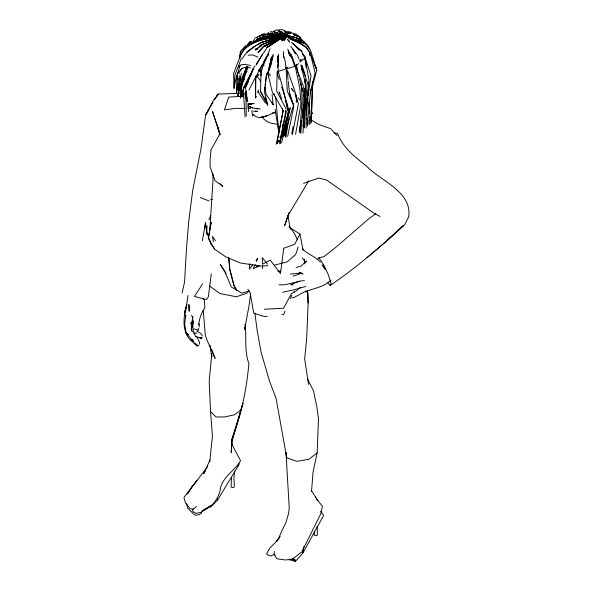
<?xml version="1.0" encoding="UTF-8"?>
<svg xmlns="http://www.w3.org/2000/svg" width="591" height="591" viewBox="0 0 591 591"><rect width="100%" height="100%" fill="white"/><g stroke="black" fill="none" stroke-linecap="round" stroke-linejoin="round"><path stroke-width="0.89" d="M282.446 129.747L282.468 124.258M282.498 115.112L282.513 108.714M310.179 54.904L310.186 53.131L306.168 46.844L299.763 42.914L290.092 38.659M199.418 344.243L199.44 342.086L197.084 337.483L195.739 336.567L192.962 331.477L191.403 330.783M246.336 91.125L242.945 96.193L243.027 89.869M206.784 234.494L206.946 225.666L206.008 228.717M256.287 96.414L255.615 97.899L255.859 75.98M308.118 89.344L307.8 105.56L309.662 124.42M308.199 84.845L308.251 82.142M277.127 71.755L276.714 91.08L286.273 109.232M240.352 53.899L240.404 51.69L245.738 45.729M265.108 85.23L266.63 73.491L264.517 92.24L267.789 105.146L260.528 91.42L261.045 71.134L270.19 48.713M311.265 121.982L312.299 84.439M296.268 102.369L296.416 97.788M304.904 59.063L304.963 57.261L301.654 51.439L291.562 42.463M311.346 121.96L312.705 81.595M236.954 78.189L236.385 92.506L239.008 83.294M241.342 82.747L240.943 93.289L241.394 91.575M311.56 491.195L313.031 472.15L317.145 452.817L318.49 418.642L316.872 407.066L313.54 391.028L307.601 379.09M231.465 477.801L231.081 486.94L232.248 487.612L233.866 487.353L234.317 486.423L233.933 477.402L234.679 471.086M249.89 107.193L249.919 106.402M314.368 531.279L314.213 534.936L315.387 535.616L317.005 535.357L317.448 534.419L317.108 526.3M303.006 133.049L305.554 83.826L300.922 65.209M306.315 104.511L306.389 99.118M209.857 229.286L213.048 179.265L212.76 173.023M234.346 82.105L234.036 88.332L236.156 78.005L240.205 65.32M241.379 58.103L234.893 75.301L234.036 88.332L233.585 73.469L240.242 56.049L244.393 48.484L251.426 43.778L259.523 40.247L281.368 35.977L284.515 37.093L284.973 38.083L284.456 36.982L284.256 40.631L284.456 36.982L285.091 38.046L284.456 36.982L284.456 38.821M270.006 76.209L270.117 74.377L266.91 73.269M211.859 355.28L211.733 357.082L209.945 345.092M197.121 331.81L197.276 329.579L193.072 328.855L193.22 331.137M283.584 56.972L283.407 51.631M286.746 105.974L286.945 103.24M249.838 263.652L249.417 269.134L252.756 264.805M299.726 132.281L302.053 102.169L301.484 84.779L300.354 82.289M297.953 72.538L296.394 64.264M300.812 133.714L303.272 103.41L303.294 85.961L290.875 54.062M277.489 62.055L278.634 54.209M211.777 353.558L209.192 381.298L210.559 411.513L212.435 436.394L209.709 461.903M246.55 93.171L246.011 98.498L245.509 92.166M302.887 126.378L305.739 99.34L304.661 88.428M241.904 85.045L240.471 97.973L244.77 85.917L253.288 68.815L252.084 71.193M310.888 89.271L309.152 104.688L310.903 123.593M243.315 95.173L243.108 96.939L242.583 91.502M241.15 91.546L240.943 93.289L240.227 84.277M303.648 111.995L305.155 99.295L304.158 95.868M239.037 73.809L239.244 72.08L240.677 69.42L243.78 67.61L248.235 67.426M236.814 89.056L236.385 92.506L238.203 79.984L239.54 75.707M264.524 89.751L264.879 87.04M315.276 497.216L322.405 506.258L320.787 513.808L301.802 551.95L291.688 559.633L284.677 559.899L276.906 558.761L274.061 554.247L274.423 551.477M188.004 295.441L185.478 312.351M304.121 111.455L304.476 108.774M304.72 106.978L305.2 103.403M305.436 101.615L304.69 89.152M204.937 227.173L205.542 222.763L206.717 231.805L211.135 244.401L214.592 249.033M211.29 273.869L208.313 296.933L206.532 299.497L194.432 296.468L202.698 283.732M241.889 84.254L242.517 79.741M239.111 88.428L238.018 96.193L238.978 82.112L241.52 73.476M250.643 293.335L249.21 304.734L244.711 329.35L244.644 327.606M308.184 95.55L310.999 75.655L304.963 57.261L302.053 53.707M239.532 57.844L240.404 51.69L246.44 45.633M239.724 57.046L239.99 55.303L239.51 58.635M238.853 67.492L239.119 65.793C242.517 63.54 246.89 64.707 250.591 65.49M299.94 132.362L300.501 128.794M302.326 117.203L305.141 99.369L303.648 94.205M243.381 95.24L243.108 96.939L242.738 91.738M285.8 137.511L288.984 118.001M281.73 40.986L283.909 37.063L283.695 38.378L283.909 37.063L281.996 40.203M285.35 136.536L287.418 123.962M303.419 112.726L305.739 99.34M202.373 240.714L205.542 222.763M208.291 238.601L211.172 222.312L208.593 236.925M284.611 34.581L284.411 35.63L284.611 34.581L277.955 30.673L281.545 33.428M295.566 134.312L301.004 103.565L299.77 87.926L295.182 66.044L296.394 64.951M291.755 133.677L293.084 126.54M299.223 131.328L301.196 120.675M302.843 111.795L305.155 99.295M283.185 110.561L276.381 143.916L276.824 143.694L283.185 110.561L272.288 92.004L267.819 73.557L271.454 57.445L273.367 54.313M279.683 142.594L285.8 111.145M292.375 134.608L298.366 103.853L294.525 90.142L287.81 71.186M287.662 136.484L293.853 106.254L289.479 92.617L288.231 81.056M303.804 546.653L302.703 553.316L295.301 561.45L289.184 559.485M273.456 55.894L272.584 57.467L270.937 65.394L267.819 73.557L268.565 76.15M277.438 74.791L278.184 71.245L277.74 56.138L277.873 60.578M246.875 66.465L240.271 85.577L238.018 96.193L239.584 83.486L246.875 66.465L247.851 66.886L241.549 86.485L240.471 97.973L244.017 87.032L250.872 73.565M271.454 57.445L267.819 73.557L272.584 57.467M198.221 330.509L198.702 328.323M257.979 92.684L258.548 90.076M282.712 135.908L283.495 132.318M283.887 130.515L285.268 124.221M285.66 122.426L286.443 118.828M278.775 72.981L278.184 71.245L284.448 94.324L288.349 112.15L281.796 142.032L280.644 143.354M239.444 81.565L240.434 77.126M182.109 292.966L184.584 281.907L186.416 249.491L188.714 221.603L192.718 190.191L200.925 149.205L205.587 115.149L213.491 100.219L218.19 94.05L242.945 93.23M277.534 67.559L278.487 63.436L278.073 55.931M282.653 136.388L284.086 135.708L285.313 130.367M239.215 415.414L231.945 439.194L231.229 452.558L231.945 439.194C241.283 414.897 246.61 389.38 248.9 363.495C244.031 350.803 246.861 337.35 244.977 324.245M191.477 330.827L191.351 322.339L190.886 323.868L192.991 320.056M283.473 136.181L290.27 107.717L282.89 135.524M310.046 93.747L315.129 72.796L310.186 53.131M312.432 86.626L316.769 70.011L310.644 50.634C308.768 45.344 303.515 42.449 298.507 40.705M288.349 112.15L279.728 143.798L286.303 111.965L285.704 110.229M242.945 96.193L243.426 94.434M239.495 81.595L240.722 77.273M289.036 212.686L288.046 216.158L290.284 229.138M243.573 81.395L244.327 78.839M306.404 102.472L306.832 101.039M240.242 56.049C247.008 40.321 266.866 39.08 281.353 36.044L284.448 35.504L284.722 34.581L278.501 30.739L281.789 33.458M284.411 35.63L284.722 34.581M239.754 413.648L242.982 403.084L231.642 442.777L233.068 446.663L240.544 460.67C235.144 470.488 224.196 475.644 220.724 486.94C219.424 497.881 212.694 507.189 202.137 510.801L210.056 506.147L200.933 512.382L196.138 513.32L192.762 511.621L192.732 509.708L196.456 506.465M284.086 135.708L293.579 105.006L287.307 91.28L286.11 69.066L285.217 61.494L283.207 54.379M238.21 72.183L237.412 74.71L237.516 77.399M287.935 215.331L284.596 225.784L288.474 214.769L308.716 180.831M283.074 40.454L284.182 37.019L284.448 38.23L284.197 37.144M298.189 247.075L295.699 254.44L287.108 261.887L274.224 265.167M251.138 74.761L253.17 68.763L255.12 65.823M283.288 38.762L283.909 37.063M210.034 459.864L203.769 473.679L205.284 471.463M240.271 85.577L247.851 66.886M253.17 68.763L245.501 87.579L247.26 101.711L246.499 92.876M285.047 311.213L283.643 314.545L281.818 314.744M290.314 298.728L291.718 295.397M300.051 62.166L300.989 59.964M208.904 219.749L210.706 215.552M254.987 264.709L253.251 268.713L259.552 265.655M256.376 261.51L257.765 258.304L256.095 260.476M256.376 64.973L262.145 54.727M268.587 54.054C261.606 65.616 255.319 77.968 248.892 89.995M240.049 71.267L241.904 68.327M245.76 86.929L248.575 81.203M291.496 228.628L299.947 234.058L294.769 244.223L283.724 248.279L280.459 273.633L270.242 260.114L262.7 264.125M262.042 65.01L259.021 70.669L262.773 65.535M263.763 61.774L266.777 56.115M327.879 282.86L330.14 285.453L331.093 283.687L328.234 274.52L323.765 265.13L318.992 257.824L317.264 259.56M302.703 553.316L323.314 516.113L323.314 514.783L320.706 511.304M244.017 87.032L250.931 75.227M284.958 34.67L284.603 35.748L285.165 34.803L281.471 31.892L282.513 33.177M208.859 109.682L205.587 115.149L213.048 102.162M216.321 97.175L218.19 94.05L216.321 96.998M279.802 537.027L276.248 541.622L280.06 536.429M210.448 505.896L210.448 507.226L217.547 500.097L238.912 464.733L238.912 463.41M214.444 99.953L215.383 98.475M262.049 69.612L261.045 71.134L261.059 75.737M256.095 64.353L266.999 47.649L283.436 36.797L266.726 47.568L283.436 36.797L282.587 37.684M258.053 74.688L256.006 77.709L258.873 74.525M207.737 466.476L192.289 486.585L187.229 494.01L192.444 486.098L196.877 480.719L193.818 484.627M242.362 58.553C250.37 44.665 267.066 40.033 281.56 36.369L283.008 36.339L279.026 38.533L283.008 36.339L281.56 36.369M304.35 263.867L306.441 261L301.1 266.157L296.121 267.464M253.443 114.691L252.468 116.013L251.803 110.251M284.603 35.748L285.268 34.854L281.693 31.848L282.661 33.148M284.448 35.504L285.268 34.854M192.289 486.585L183.956 497.43L185.323 502.542L190.066 508.622L193.656 509.265M276.381 143.916L279.129 140.355L276.824 143.694M267.42 33.68L268.484 32.313M248.264 291.326L246.654 293.372L236.319 296.748L219.763 293.498L209.598 286M252.904 41.318L254.492 39.324M191.336 328.603L192.334 327.399L192.119 320.618M247.378 44.99L250.111 41.754L249.151 42.781M267.11 56.359L268.89 54.276M279.757 137.363L281.36 135.538M247.954 80.058L249.07 78.81M247.134 45.064L250.111 41.754M258.341 52.54L263.778 46.556L283.192 36.679L263.46 46.371L257.846 52.244M247.215 45.396L249.062 43.616M250.289 42.434L251.515 41.244M286.266 35.261L284.995 35.985L287.824 33.805M196.64 332.955L195.17 333.494L193.914 332.482M366.996 257.639L385.199 242.273L403.261 225.577C380.308 247.164 356.21 267.708 330.14 285.453M298.654 63.592L296.29 65.564M299.482 60.873L301.307 59.233M385.199 242.273L404.532 224.883L408.706 216.808C412.112 191.89 381.963 181.666 367.521 167.046C355.834 157.369 342.913 148.201 337.55 133.33L334.114 132.945M260.786 44.916L259.619 45.95L261.052 46.719M242.849 79.829L243.795 79.002M304.72 58.206L301.255 61.08M282.033 37.994L283.436 36.797M237.567 465.885L238.912 464.733M330.93 280.06C322.28 288.933 308.864 288.378 299.076 294.828L294.163 297.413L292.242 297.79M256.753 49.179L262.19 44.606L274.734 39.745L262.101 44.488L255.246 50.161M284.515 37.093L287.034 36.42L292.19 39.627L288.342 37.905M300.294 287.337L297.428 289.634L296.992 290.602L293.683 292.072M317.145 452.817L309.004 459.303L296.822 461.312L286.746 457.811L276.078 398.415L269.607 381.402L260.949 351.652L257.011 329.386L254.913 313.112M245.287 73.099L246.521 72.139M241.49 409.452L234.738 414.712L224.587 416.958L216.062 417.002L210.559 411.513M284.67 35.645L286.34 35.327L288.12 33.946M375.839 213.595L368.496 219.039L336.774 246.506L323.971 256.575L318.992 257.824M246.477 52.407L255.534 45.958M281.796 37.543L283.259 36.472L281.767 37.536M281.597 37.529L283.096 36.509L262.101 44.488M245.08 72.804L247.053 71.474M254.677 38.238L260.823 35.49M257.026 44.997L260.757 42.596L283.008 36.339M301.048 272.924L298.98 274.254L293.166 276.145M272.163 32.342L273.175 31.7M281.804 37.307L283.761 35.977L284.884 36.479L283.961 36.812L283.37 36.332L281.774 37.196M273.958 31.079L277.519 29.698M280.836 37.721L283.192 36.339L279.92 37.913M274.061 554.247L271.003 556.05L267.819 554.956L266.571 553.811L269.91 547.99L278.184 539.709L281.589 531.25L285.837 522.791L288.6 513.431L289.25 508.001L285.955 452.388L286.746 457.811M256.886 39.139L264.162 36.406L282.195 35.416L283.385 35.925L282.195 35.416M264.436 46.719L282.129 37.351M282.055 37.27L283.192 36.679L263.46 46.371M256.302 39.338L264.384 36.369L282.284 35.357L283.259 35.859M248.656 44.199L254.987 40.993L261.953 38.319L283.606 35.8L282.757 35.046L266.999 34.226L262.478 34.965L258.297 36.524M299.452 281.124L292.538 283.902M275.288 112.172C268.765 114.647 259.323 121.266 253.251 114.506M323.661 265.293L322.967 265.61L325.309 269.43L322.102 264.775M257.646 37.026L261.916 35.209L266.563 34.3L282.653 35.091M254.957 41.363L261.783 38.481L283.606 35.8L282.757 35.046M294.259 292.338L291.718 293.299L283.643 308.214L264.465 309.233M303.538 183.373L318.712 178.039L326.535 180.011L373.859 213.1L379.998 216.432M282.409 36.487L284.145 35.911M286.827 36.391C282.638 36.258 288.275 35.268 289.376 35.881L285.069 36.169L286.406 35.401M285.372 67.95L287.854 67.182M249.239 290.898L241.926 293.158L231.369 287.063L225.105 272.222L220.406 264.598L226.109 273.441M281.855 36.878L283.096 36.509L278.08 38.452L283.096 36.509L281.811 36.797M261.392 34.5L264.931 33.495M260.757 42.596L276.167 38.26M284.677 69.479L277.268 71.541M250.052 104.201L252.852 103.41L253.849 103.432L251.685 103.728L254.071 103.639M285.135 35.911L289.509 35.955L285.069 36.169M249.225 104.371L250.865 103.972L249.203 103.979L251.5 104.481L249.941 104.142M305.798 286.436L294.207 289.789L282.594 292.272M286.694 35.903L285.158 36.354L286.768 36.095L290.787 37.758L288.371 37.159M270.405 31.803L271.779 31.589M285.224 36.125L286.812 36.162L302.356 43.017M284.205 31.53L289.93 31.781L291.223 32.623M261.783 38.481L273.36 37.167M277.814 36.657L275.14 36.967L277.859 36.62M280.481 36.354L283.155 36.051L281.818 35.674L283.606 35.8M285.158 36.354L286.812 36.162M267.206 316.325L264.465 316.621L253.738 313.119L250.059 292.678L247.762 289.176M261.953 38.319L273.441 37.093M280.503 36.332L283.155 36.051L281.818 35.674M281.02 284.921L285.512 284.626L301.705 280.806L304.409 280.636M268.661 33.362L272.495 33.495M291.895 284.847L292.966 284.751L290.536 284.677M210.655 199.499L212.413 199.344M279.011 284.81L280.503 284.692M279.543 29.86L282.158 29.55L285.128 30.828M277.866 271.225L280.415 271.025M267.849 265.618L260.55 266.127L240.242 262.936L226.154 257.07L214.88 249.417L208.763 239.377M248.279 55.185L252.837 54.926L258.001 57.187M242.147 96.326L228.695 97.079L224.469 109.837L235.979 108.323L245.176 108.485M290.425 274.047L301.284 273.212L299.002 272.724L302.998 273.973L301.698 273.271M289.863 38.74L292.168 39.841L287.012 36.502L285.335 36.339M264.162 36.406L277.896 36.066M264.384 36.369L277.955 36.058M285.254 36.539L287.012 36.502M272.547 112.837L276.012 112.866M247.932 108.537L250.695 108.589M285.719 32.837C291.075 32.808 297.376 32.771 300.435 38.097M253.207 111.167L257.669 111.352L255.726 111.108M262.478 34.965L265.233 35.076M278.324 124.058C272.067 124.376 265.196 121.857 261.761 116.405M256.331 108.641L257.927 108.722M285.46 68.261L288.209 68.416L294.636 66.436L292.309 59.166L288.704 52.569L287.817 49.097M284.862 32.926L288.829 33.17M282.919 36.177L281.353 36.044L282.712 36.154M266.563 34.3L270.153 34.618M271.949 34.773L277.327 35.246M257.971 108.7L259.198 108.818M266.999 34.226L277.489 35.224M256.125 108.685L250.606 107.303L249.757 106.343M289.457 36.731L291.208 36.96M292.966 37.181L295.596 37.521L300.922 40.417M283.325 34.935L270.464 33.14L272.259 33.488M293.025 37.277L295.677 37.654L290.004 36.14L296.497 37.831L302.37 40.646L297.199 38.282C302.348 39.952 307.734 43.498 309.182 48.987M255.083 48.876L257.72 49.252M285.231 36.731L286.62 36.938L285.069 36.679M273.426 31.87L277.696 33.273M281.205 35.231L283.887 35.755L283.444 34.913L283.887 35.755L281.257 35.231M282.986 36.007L281.737 35.733L283.155 36.051M278.671 29.846L279.344 29.993M288.607 33.089L290.358 33.48M199.145 337.712L201.354 338.318M288.43 37.255L290.883 37.935M248.996 67.514L250.348 67.891M197.209 336.855L201.612 338.259M283.968 34.788L274.202 31.914L280.008 34.123M199.16 326.956L199.322 326.04M288.497 37.388L297.687 40.232L303.9 43.239M291.806 558.997L295.301 560.12L295.301 561.45L292.626 559.027M273.456 554.424L275.199 554.986M294.325 39.457L297.657 40.587M199.655 337.483L201.701 338.222M200.393 197.638L209.184 200.984M293.284 34.426L298.019 36.258M294.481 34.906L299.681 36.997L304.033 42.212M258.762 69.723L261.192 70.706M298.485 36.723L293.683 34.67L295.094 35.755M285.025 36.901L286.162 37.396L284.892 36.819L285.822 38.304M290.048 38.814L299.637 43.372L305.961 47.465L309.987 52.828L316.769 70.011L314.84 65.217M258.695 70.639L261.355 71.947M282.284 35.357L283.385 35.925M311.294 120.01L318.867 124.524L330.502 128.631L337.158 135.649M197.542 331.374L201.405 334.011L202.454 335.969M285.608 34.98L284.796 35.866L285.704 35.054L284.64 32.852M201.982 337.956L201.827 337.239M262.67 64.545L264.125 65.638M259.745 108.892L260.195 109.254M284.825 37.056L285.734 37.817L284.722 36.952L285.387 39.553M292.286 43.099L301.92 51.387M194.823 342.861L197.948 345.728M293.291 558.31L295.301 560.12M196.013 336.323L196.411 336.685M198.251 323.89L199.433 324.991M219.8 183.55L222.829 186.387L215.013 180.624L210.086 166.78L210.115 159.274L211.061 149.759L219.955 133.788L212.494 111.536L220.066 134.763L217.429 126.925L218.323 128.284M191.063 328.906L191.957 329.785M320.388 262.079C315.291 256.435 307.401 254.145 302.245 248.722M305.458 290.802L307.985 293.468L308.17 302.296L306.699 338.591L304.661 358.936L308.524 384.357M197.084 346.163L189.43 339.108C181.747 329.187 183.55 315.779 186.882 304.505L184.532 312.041L184.798 314.153M260.72 81.24L257.839 77.066M191.462 315.454L193.242 317.419M287.462 39.353L289.856 42.027M193.745 341.849L186.158 333.095L184.702 324.223L185.722 314.826L185.803 317.264M287.418 39.331L289.767 41.976M290.927 46.49L297.45 55.118L299.068 59.211M296.106 46.519L297.214 47.856M302.747 54.579L304.963 57.261L309.019 80.546L306.566 106.284L307.601 126.164M296.224 46.6L299.135 50.154M273.544 93.43L274.704 94.863M267.383 264.029L262.241 257.587L262.47 263.97M289.095 226.323L294.532 233.526L297.465 239.85M302.252 257.802L304.217 260.446L304.661 262.84M294.141 92.056L291.592 88.495L292.589 90.031M298.226 97.759L299.763 99.901M215.486 240.685L212.442 236.341L213.366 241.778M255.77 264.916L257.284 267.117M317.921 500.673L311.265 490.323M257.839 91.442L265.448 103.1M295.079 93.888L296.579 96.2M202.949 298.13L204.338 300.324L204.878 307.793C201.361 312.853 198.938 319.074 198.968 325.272M279.041 92.159L281.781 98.926M292.789 49.467L295.507 54.04M236.777 290.188L234.147 285.741L229.892 269.304L228.776 257.624L229.633 269.156L233.881 285.593L236.518 290.033M289.324 52.318L293.033 58.79M302.016 65.291L305.525 76.106M260.528 91.42L267.789 105.146L265.123 96.725M271.867 102.287L273.138 104.703L272.059 94.397M198.347 345.602L198.273 345.225M197.542 346.053L197.409 345.425M260.106 70.698L260.794 72.176M279.225 92.048L279.979 93.71M281.567 87.01L282.579 89.507M211.674 349.229L215.072 358.375L206.998 340.076L205.291 335.008L203.238 310.201M289.427 93.777L293.025 104.053M301.233 65.084L307.202 82.193L305.554 105.538L306.19 128.07M272.547 102.982L273.138 104.703L265.965 94.006L265.108 87.808M277.755 75.153L279.233 79.489M282.771 89.913L288.836 110.133M288.704 52.569L289.524 55.185M295.197 94.752L297.317 101.6M299.408 78.64L302.407 89.869M300.656 83.87L302.902 91.62M288.652 50.863L290.129 56.086M285.135 98.771L288.216 110.739M301.772 68.815L302.422 71.489M298.374 74.281L298.994 76.896M193.176 321.6L193.545 323.233M245.9 94.782L246.698 98.35M247.895 103.706L248.892 108.168M299.947 234.058L303.08 250.237M186.712 503.621L187.487 507.972L193.656 514.037L195.739 515.241L198.975 514.598L201.324 513.453L201.324 512.131M305.082 59.07L304.963 57.261L305.695 61.693M304.963 57.261L305.695 61.767M309.994 55.51L309.987 52.828L310.408 55.48M275.118 109.313L278.686 131.771M192.208 316.444L193.035 321.689L192.88 328.131M236.688 75.722L237.25 80.14M304.313 259.124L304.638 261.783M286.99 69.494L288.039 79.275M309.987 52.828L310.275 55.569M306.072 67.337L305.126 57.645L305.51 63.858M307.047 118.163L307.305 120.852M247.961 106.033L248.131 107.85M275.657 96.658L278.826 133.381M308.783 102.553L309.219 107.954M309.366 109.756L309.662 113.354M309.957 116.952L310.245 120.549M283.525 54.335L283.783 57.8M307.601 290.358L307.985 303.08M243.669 95.003L245.066 117.107M305.71 86.626L305.325 79.489L305.451 91.997M303.515 115.23L304.18 128.048M308.029 120.387L308.214 124.051M307.039 122.138L307.165 124.841M304.801 81.314L304.867 83.102M305.059 88.451L305.215 92.905M262.537 265.787L262.633 268.521M303.944 114.647L304.343 127.405M284.456 36.982L284.507 38.814M248.279 103.455L248.501 111.633M245.893 95.203L246.314 115.932M239.99 55.303L240.027 57.068M255.378 78.13L255.615 97.899M306.485 100.906L306.515 115.452M217.547 498.767L217.547 500.097M284.153 35.586L284.086 34.751L284.153 35.586M283.614 37.034L281.264 39.663L283.614 37.034M283.192 36.339L280.836 37.713L283.192 36.339M266.356 115.917L261.192 117.587L266.356 115.917M252.623 107.776L250.606 107.303L252.623 107.776M193.058 340.401L191.203 339.463L193.058 340.401M188.234 334.624L186.158 333.095L188.234 334.624M312.218 113.538L311.161 111.078L312.218 113.538M189.15 311.154L188.965 304.757L189.15 311.154"/></g></svg>
